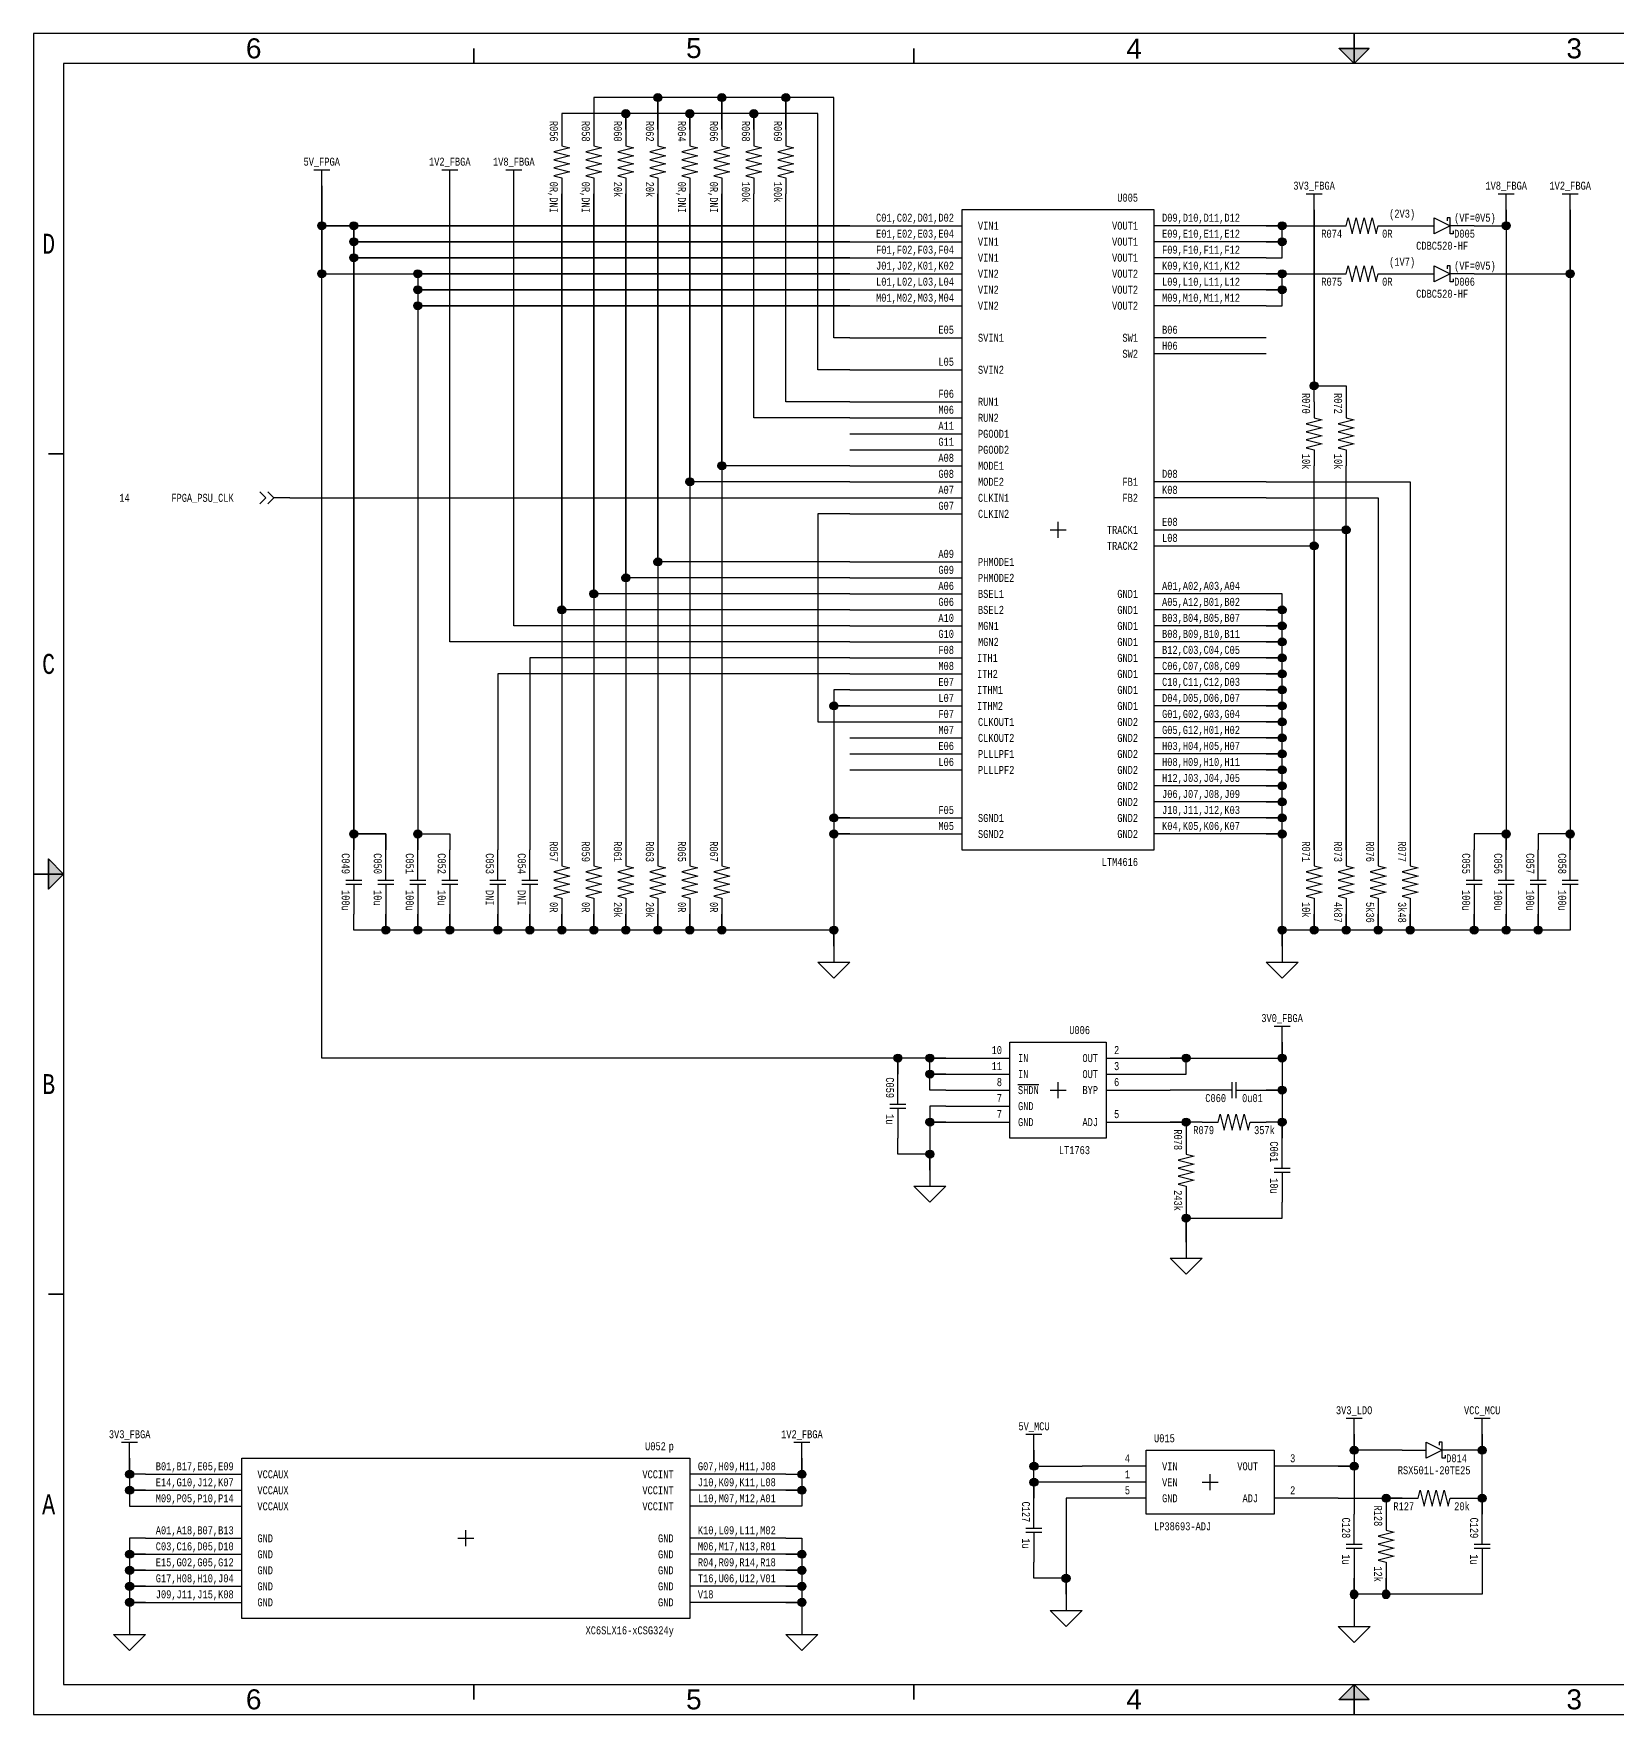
# Paper-space layout '15' of a CAD drawing. Header units: inches. Extents: x 0.2 to 16.8, y 0.2 to 10.8.
# Drawn here: x 0.25 to 10.14, y 0.25 to 10.75 of the extents above; entities that cross this region are included whole.
import ezdxf
from ezdxf.enums import TextEntityAlignment as Align

# ---------------------------------------------------------------- set-up
doc = ezdxf.new("R2010")
doc.units = ezdxf.units.IN
doc.header["$MEASUREMENT"] = 0
for name, color, linetype in [('BORDER', 13, 'Continuous'), ('COMPONENT', 14, 'Continuous'), ('SIGNAL', 84, 'Continuous'), ('TEXT', 252, 'Continuous')]:
    doc.layers.add(name, color=color, linetype=linetype)
doc.styles.add('Monotxt_75', font='monotxt.shx', dxfattribs={"width": 0.75})
doc.styles.get("Standard").update_dxf_attribs({"font": 'arial.ttf'})

# ---------------------------------------------------------------- blocks, each defined once
blk = doc.blocks.new('ANSI B Frame')
at = {"layer": 'BORDER', "lineweight": 35}
h = blk.add_hatch(color=256, dxfattribs=at)
h.dxf.hatch_style = 1
h.paths.add_polyline_path([(8.59375, 10.65625), (8.5, 10.65625), (8.5, 10.5625)])
h.paths.add_polyline_path([(8.5, 10.5625), (8.5, 10.65625), (8.40625, 10.65625)])
h = blk.add_hatch(color=256, dxfattribs=at)
h.dxf.hatch_style = 1
h.paths.add_polyline_path([(0.34375, 5.59375), (0.34375, 5.5), (0.4375, 5.5)])
h.paths.add_polyline_path([(0.4375, 5.5), (0.34375, 5.5), (0.34375, 5.40625)])
h = blk.add_hatch(color=256, dxfattribs=at)
h.dxf.hatch_style = 1
h.paths.add_polyline_path([(8.59375, 0.34375), (8.5, 0.34375), (8.5, 0.4375)])
h.paths.add_polyline_path([(8.5, 0.4375), (8.5, 0.34375), (8.40625, 0.34375)])
at = {"layer": 'BORDER'}
for points in [[(0.25, 0.25), (16.75, 0.25), (16.75, 10.75), (0.25, 10.75)], [(0.4375, 0.4375), (16.5625, 0.4375), (16.5625, 10.5625), (0.4375, 10.5625)]]:
    blk.add_lwpolyline(points, close=True, dxfattribs=at)
at = {"layer": 'BORDER', "lineweight": 35}
for points in [[(8.5, 10.5625), (8.5, 10.75)], [(3, 10.65625), (3, 10.5625)], [(5.75, 10.65625), (5.75, 10.5625)], [(0.34375, 8.125), (0.4375, 8.125)], [(0.4375, 5.5), (0.25, 5.5)], [(0.34375, 2.875), (0.4375, 2.875)], [(3, 0.34375), (3, 0.4375)], [(5.75, 0.34375), (5.75, 0.4375)], [(8.5, 0.4375), (8.5, 0.25)]]:
    blk.add_lwpolyline(points, dxfattribs=at)
for points in [[(8.5, 10.5625), (8.59375, 10.65625), (8.40625, 10.65625)], [(0.4375, 5.5), (0.34375, 5.59375), (0.34375, 5.40625)], [(8.5, 0.4375), (8.59375, 0.34375), (8.40625, 0.34375)]]:
    blk.add_lwpolyline(points, close=True, dxfattribs=at)
at = {"layer": 'BORDER', "style": 'Monotxt_75', "width": 0.75}
for s, p in [('D', (0.34375, 9.4375)), ('C', (0.34375, 6.8125)), ('B', (0.34375, 4.1875)), ('A', (0.34375, 1.5625))]:
    blk.add_text(s, height=0.125, dxfattribs=at).set_placement(p, align=Align.MIDDLE_CENTER)
at = {"layer": 'BORDER', "flags": 8}
for tag, p in [('ZN6', (1.625, 10.65787)), ('ZN5', (4.375, 10.66009)), ('ZN4', (7.125, 10.65625)), ('ZN3', (9.875, 10.65796)), ('ZN2', (12.625, 10.65574)), ('ZN1', (15.375, 10.65574)), ('ZN6', (1.625, 0.34375)), ('ZN5', (4.375, 0.34375)), ('ZN4', (7.125, 0.34375)), ('ZN3', (9.875, 0.34375)), ('ZN2', (12.625, 0.34375)), ('ZN1', (15.375, 0.34375))]:
    blk.add_attdef(tag, text='', height=0.125, dxfattribs=at).set_placement(p, align=Align.MIDDLE_CENTER)
at = {"layer": 'TEXT', "style": 'Monotxt_75', "width": 0.75, "flags": 8}
for tag, height, p in [('DESRP', 0.0625, (13.625, 1)), ('DWG_NO', 0.1875, (13.9625, 0.7125))]:
    blk.add_attdef(tag, text='', height=height, dxfattribs=at).set_placement(p, align=Align.MIDDLE_LEFT)
for tag, height, p in [('SHTSZ', 0.1875, (13.7375, 0.7125)), ('REV', 0.1875, (16.4125, 0.7125)), ('SCALE', 0.0625, (14.15625, 0.5)), ('REVDATE', 0.0625, (15.11875, 0.5)), ('CURRSHT', 0.0625, (16.0625, 0.5)), ('LASTSHT', 0.0625, (16.4375, 0.5))]:
    blk.add_attdef(tag, text='', height=height, dxfattribs=at).set_placement(p, align=Align.MIDDLE_CENTER)
blk = doc.blocks.new('CONNECT')
blk.add_hatch(color=256).paths.add_polyline_path([(0.0125, 0, 1), (-0.0125, 0, 1)])
blk.add_circle((0, 0), 0.0125)
blk = doc.blocks.new('LTM4616')
blk.add_lwpolyline([(-0.6, 2), (-0.6, -2), (0.6, -2), (0.6, 2)], close=True)
for points in [[(-1.3, 1.9), (-0.6, 1.9)], [(1.3, 1.9), (0.6, 1.9)], [(-1.3, 1.8), (-0.6, 1.8)], [(1.3, 1.8), (0.6, 1.8)], [(-1.3, 1.7), (-0.6, 1.7)], [(1.3, 1.7), (0.6, 1.7)], [(-1.3, 1.6), (-0.6, 1.6)], [(1.3, 1.6), (0.6, 1.6)], [(-1.3, 1.5), (-0.6, 1.5)], [(1.3, 1.5), (0.6, 1.5)], [(-1.3, 1.4), (-0.6, 1.4)], [(1.3, 1.4), (0.6, 1.4)], [(-1.3, 1.2), (-0.6, 1.2)], [(1.3, 1.2), (0.6, 1.2)], [(1.3, 1.1), (0.6, 1.1)], [(-1.3, 1), (-0.6, 1)], [(-1.3, 0.8), (-0.6, 0.8)], [(-1.3, 0.7), (-0.6, 0.7)], [(-1.3, 0.6), (-0.6, 0.6)], [(-1.3, 0.5), (-0.6, 0.5)], [(-1.3, 0.4), (-0.6, 0.4)], [(-1.3, 0.3), (-0.6, 0.3)], [(1.3, 0.3), (0.6, 0.3)], [(-1.3, 0.2), (-0.6, 0.2)], [(1.3, 0.2), (0.6, 0.2)], [(-1.3, 0.1), (-0.6, 0.1)], [(0.6, 0), (1.3, 0)], [(0.6, -0.1), (1.3, -0.1)], [(-1.3, -0.2), (-0.6, -0.2)], [(-1.3, -0.3), (-0.6, -0.3)], [(-1.3, -0.4), (-0.6, -0.4)], [(1.3, -0.4), (0.6, -0.4)], [(-1.3, -0.5), (-0.6, -0.5)], [(1.3, -0.5), (0.6, -0.5)], [(-1.3, -0.6), (-0.6, -0.6)], [(1.3, -0.6), (0.6, -0.6)], [(-1.3, -0.7), (-0.6, -0.7)], [(1.3, -0.7), (0.6, -0.7)], [(-1.3, -0.8), (-0.6, -0.8)], [(1.3, -0.8), (0.6, -0.8)], [(-1.3, -0.9), (-0.6, -0.9)], [(1.3, -0.9), (0.6, -0.9)], [(-1.3, -1), (-0.6, -1)], [(1.3, -1), (0.6, -1)], [(-1.3, -1.1), (-0.6, -1.1)], [(1.3, -1.1), (0.6, -1.1)], [(-1.3, -1.2), (-0.6, -1.2)], [(1.3, -1.2), (0.6, -1.2)], [(-1.3, -1.3), (-0.6, -1.3)], [(1.3, -1.3), (0.6, -1.3)], [(-1.3, -1.4), (-0.6, -1.4)], [(1.3, -1.4), (0.6, -1.4)], [(-1.3, -1.5), (-0.6, -1.5)], [(1.3, -1.5), (0.6, -1.5)], [(1.3, -1.6), (0.6, -1.6)], [(1.3, -1.7), (0.6, -1.7)], [(-1.3, -1.8), (-0.6, -1.8)], [(1.3, -1.8), (0.6, -1.8)], [(-1.3, -1.9), (-0.6, -1.9)], [(1.3, -1.9), (0.6, -1.9)]]:
    blk.add_lwpolyline(points)
at = {"color": 7}
for points in [[(-0.05, 0), (0, 0), (0, 0.05)], [(0, -0.05), (0, 0), (0.05, 0)]]:
    blk.add_lwpolyline(points, dxfattribs=at)
at = {"layer": 'TEXT', "style": 'Monotxt_75', "width": 0.75}
for s, p in [('C01,C02,D01,D02', (-0.65, 1.925)), ('E01,E02,E03,E04', (-0.65, 1.825)), ('F01,F02,F03,F04', (-0.65, 1.725)), ('J01,J02,K01,K02', (-0.65, 1.625)), ('L01,L02,L03,L04', (-0.65, 1.525)), ('M01,M02,M03,M04', (-0.65, 1.425)), ('E05', (-0.65, 1.225)), ('L05', (-0.65, 1.025)), ('F06', (-0.65, 0.825)), ('M06', (-0.65, 0.725)), ('A11', (-0.65, 0.625)), ('G11', (-0.65, 0.525)), ('A08', (-0.65, 0.425)), ('G08', (-0.65, 0.325)), ('A07', (-0.65, 0.225)), ('G07', (-0.65, 0.125)), ('A09', (-0.65, -0.175)), ('G09', (-0.65, -0.275)), ('A06', (-0.65, -0.375)), ('A10', (-0.65, -0.575)), ('G06', (-0.65, -0.475)), ('G10', (-0.65, -0.675)), ('F08', (-0.65, -0.775)), ('M08', (-0.65, -0.875)), ('E07', (-0.65, -0.975)), ('L07', (-0.65, -1.075)), ('F07', (-0.65, -1.175)), ('M07', (-0.65, -1.275)), ('E06', (-0.65, -1.375)), ('L06', (-0.65, -1.475)), ('F05', (-0.65, -1.775)), ('M05', (-0.65, -1.875))]:
    blk.add_text(s, height=0.05, dxfattribs=at).set_placement(p, align=Align.RIGHT)
for s, p in [('VIN1', (-0.5, 1.9)), ('VIN1', (-0.5, 1.8)), ('VIN1', (-0.5, 1.7)), ('VIN2', (-0.5, 1.6)), ('VIN2', (-0.5, 1.5)), ('VIN2', (-0.5, 1.4)), ('SVIN1', (-0.5, 1.2)), ('SVIN2', (-0.5, 1)), ('RUN1', (-0.5, 0.8)), ('RUN2', (-0.5, 0.7)), ('PGOOD1', (-0.5, 0.6)), ('PGOOD2', (-0.5, 0.5)), ('MODE1', (-0.5, 0.4)), ('MODE2', (-0.5, 0.3)), ('CLKIN1', (-0.5, 0.2)), ('CLKIN2', (-0.5, 0.1)), ('PHMODE1', (-0.5, -0.2)), ('PHMODE2', (-0.5, -0.3)), ('BSEL1', (-0.5, -0.4)), ('BSEL2', (-0.5, -0.5)), ('MGN1', (-0.5, -0.6)), ('MGN2', (-0.5, -0.7)), ('ITH1', (-0.506, -0.8)), ('ITH2', (-0.506, -0.9)), ('ITHM1', (-0.506, -1)), ('ITHM2', (-0.506, -1.1)), ('CLKOUT1', (-0.5, -1.2)), ('CLKOUT2', (-0.5, -1.3)), ('PLLLPF1', (-0.5, -1.4)), ('PLLLPF2', (-0.5, -1.5)), ('SGND1', (-0.5, -1.8)), ('SGND2', (-0.5, -1.9))]:
    blk.add_text(s, height=0.05, dxfattribs=at).set_placement(p, align=Align.MIDDLE_LEFT)
for s, p in [('VOUT1', (0.5, 1.9)), ('VOUT1', (0.5, 1.8)), ('VOUT1', (0.5, 1.7)), ('VOUT2', (0.5, 1.6)), ('VOUT2', (0.5, 1.5)), ('VOUT2', (0.5, 1.4)), ('SW1', (0.5, 1.2)), ('SW2', (0.5, 1.1)), ('FB1', (0.5, 0.3)), ('FB2', (0.5, 0.2)), ('TRACK1', (0.5, 0)), ('TRACK2', (0.5, -0.1)), ('GND1', (0.5, -0.4)), ('GND1', (0.5, -0.5)), ('GND1', (0.5, -0.6)), ('GND1', (0.5, -0.7)), ('GND1', (0.5, -0.8)), ('GND1', (0.5, -0.9)), ('GND1', (0.5, -1)), ('GND1', (0.5, -1.1)), ('GND2', (0.5, -1.2)), ('GND2', (0.5, -1.3)), ('GND2', (0.5, -1.4)), ('GND2', (0.5, -1.5)), ('GND2', (0.5, -1.6)), ('GND2', (0.5, -1.7)), ('GND2', (0.5, -1.8)), ('GND2', (0.5, -1.9))]:
    blk.add_text(s, height=0.05, dxfattribs=at).set_placement(p, align=Align.MIDDLE_RIGHT)
for s, p in [('D09,D10,D11,D12', (0.65, 1.925)), ('E09,E10,E11,E12', (0.65, 1.825)), ('F09,F10,F11,F12', (0.65, 1.725)), ('K09,K10,K11,K12', (0.65, 1.625)), ('L09,L10,L11,L12', (0.65, 1.525)), ('M09,M10,M11,M12', (0.65, 1.425)), ('B06', (0.65, 1.225)), ('H06', (0.65, 1.125)), ('D08', (0.65, 0.325)), ('K08', (0.65, 0.225)), ('E08', (0.65, 0.025)), ('L08', (0.65, -0.075)), ('A01,A02,A03,A04', (0.65, -0.375)), ('A05,A12,B01,B02', (0.65, -0.475)), ('B03,B04,B05,B07', (0.65, -0.575)), ('B08,B09,B10,B11', (0.65, -0.675)), ('B12,C03,C04,C05', (0.65, -0.775)), ('C06,C07,C08,C09', (0.65, -0.875)), ('C10,C11,C12,D03', (0.65, -0.975)), ('D04,D05,D06,D07', (0.65, -1.075)), ('G01,G02,G03,G04', (0.65, -1.175)), ('G05,G12,H01,H02', (0.65, -1.275)), ('H03,H04,H05,H07', (0.65, -1.375)), ('H08,H09,H10,H11', (0.65, -1.475)), ('H12,J03,J04,J05', (0.65, -1.575)), ('J06,J07,J08,J09', (0.65, -1.675)), ('J10,J11,J12,K03', (0.65, -1.775)), ('K04,K05,K06,K07', (0.65, -1.875))]:
    blk.add_text(s, height=0.05, dxfattribs=at).set_placement(p)
blk.add_text('LTM4616', height=0.05, dxfattribs=at).set_placement((0.5, -2.05), align=Align.TOP_RIGHT)
at = {"layer": 'TEXT', "style": 'Monotxt_75', "width": 0.75, "flags": 8}
blk.add_attdef('REFID', text='', height=0.05, dxfattribs=at).set_placement((0.5, 2.05), align=Align.RIGHT)
blk = doc.blocks.new('RES')
blk.add_lwpolyline([(-0.2, 0), (-0.1, 0), (-0.0875, 0.05), (-0.0625, -0.05), (-0.0375, 0.05), (-0.0125, -0.05), (0.0125, 0.05), (0.0375, -0.05), (0.0625, 0.05), (0.0875, -0.05), (0.1, 0), (0.2, 0)])
at = {"layer": 'TEXT', "style": 'Monotxt_75', "width": 0.75, "flags": 8}
blk.add_attdef('REFID', text='', height=0.05, dxfattribs=at).set_placement((-0.125, -0.025), align=Align.TOP_RIGHT)
blk.add_attdef('VALUE', text='', height=0.05, dxfattribs=at).set_placement((0.125, -0.025), align=Align.TOP_LEFT)
blk = doc.blocks.new('CAP')
for points in [[(0, 0.0125), (0, 0.2)], [(-0.05, 0.0125), (0.05, 0.0125)], [(-0.05, -0.0125), (0.05, -0.0125)], [(0, -0.0125), (0, -0.2)]]:
    blk.add_lwpolyline(points)
at = {"layer": 'TEXT', "style": 'Monotxt_75', "width": 0.75, "flags": 8}
blk.add_attdef('REFID', text='', height=0.05, rotation=270, dxfattribs=at).set_placement((-0.025, 0.05), align=Align.TOP_RIGHT)
blk.add_attdef('VALUE', text='', height=0.05, rotation=270, dxfattribs=at).set_placement((-0.025, -0.05), align=Align.TOP_LEFT)
blk = doc.blocks.new('FLOAT_GND')
blk.add_lwpolyline([(0, 0), (0, -0.05)])
blk.add_lwpolyline([(-0.05, -0.05), (0.05, -0.05), (0, -0.1)], close=True)
blk = doc.blocks.new('SUPPLY_BUS')
for points in [[(0, 0), (0.05, 0)], [(0.05, 0.025), (0.05, -0.025)]]:
    blk.add_lwpolyline(points)
blk = doc.blocks.new('LT1763xDE')
blk.add_lwpolyline([(-0.3, 0.3), (0.3, 0.3), (0.3, -0.3), (-0.3, -0.3)], close=True)
for points in [[(-0.7, 0.2), (-0.3, 0.2)], [(0.3, 0.2), (0.7, 0.2)], [(-0.7, 0.1), (-0.3, 0.1)], [(-0.7, 0), (-0.3, 0)], [(0.3, 0.1), (0.7, 0.1)], [(0.3, 0), (0.7, 0)], [(-0.7, -0.1), (-0.3, -0.1)], [(-0.7, -0.2), (-0.3, -0.2)], [(0.3, -0.2), (0.7, -0.2)]]:
    blk.add_lwpolyline(points)
at = {"color": 7}
for points in [[(-0.05, 0), (0, 0), (0, 0.05)], [(0, -0.05), (0, 0), (0.05, 0)]]:
    blk.add_lwpolyline(points, dxfattribs=at)
at = {"layer": 'TEXT', "style": 'Monotxt_75', "width": 0.75}
for s, p in [('10', (-0.35, 0.225)), ('11', (-0.35, 0.125)), ('8', (-0.35, 0.025)), ('7', (-0.35, -0.075)), ('7', (-0.35, -0.175))]:
    blk.add_text(s, height=0.05, dxfattribs=at).set_placement(p, align=Align.RIGHT)
for s, p in [('IN', (-0.25, 0.2)), ('IN', (-0.25, 0.1)), ('%%OSHDN', (-0.25, 0)), ('GND', (-0.25, -0.1)), ('GND', (-0.25, -0.2))]:
    blk.add_text(s, height=0.05, dxfattribs=at).set_placement(p, align=Align.MIDDLE_LEFT)
for s, p in [('OUT', (0.25, 0.2)), ('OUT', (0.25, 0.1)), ('BYP', (0.25, 0)), ('ADJ', (0.25, -0.2))]:
    blk.add_text(s, height=0.05, dxfattribs=at).set_placement(p, align=Align.MIDDLE_RIGHT)
for s, p in [('2', (0.35, 0.225)), ('3', (0.35, 0.125)), ('6', (0.35, 0.025)), ('5', (0.35, -0.175))]:
    blk.add_text(s, height=0.05, dxfattribs=at).set_placement(p)
blk.add_text('LT1763', height=0.05, dxfattribs=at).set_placement((0.2, -0.35), align=Align.TOP_RIGHT)
at = {"layer": 'TEXT', "style": 'Monotxt_75', "width": 0.75, "flags": 8}
blk.add_attdef('REFID', text='', height=0.05, dxfattribs=at).set_placement((0.2, 0.35), align=Align.RIGHT)
blk = doc.blocks.new('FROM_CONN')
for points in [[(0, 0), (0.05, 0)], [(0.06875, 0.01875), (0.05, 0), (0.06875, -0.01875)], [(0.09375, 0.01875), (0.075, 0), (0.09375, -0.01875)]]:
    blk.add_lwpolyline(points)
blk = doc.blocks.new('XC6SLX16-xCSG324y_P')
blk.add_lwpolyline([(-1.4, 0.5), (1.4, 0.5), (1.4, -0.5), (-1.4, -0.5)], close=True)
for points in [[(-2, 0.4), (-1.4, 0.4)], [(2, 0.4), (1.4, 0.4)], [(-2, 0.3), (-1.4, 0.3)], [(2, 0.3), (1.4, 0.3)], [(-2, 0.2), (-1.4, 0.2)], [(2, 0.2), (1.4, 0.2)], [(-2, 0), (-1.4, 0)], [(2, 0), (1.4, 0)], [(-2, -0.1), (-1.4, -0.1)], [(2, -0.1), (1.4, -0.1)], [(-2, -0.2), (-1.4, -0.2)], [(2, -0.2), (1.4, -0.2)], [(-2, -0.3), (-1.4, -0.3)], [(2, -0.3), (1.4, -0.3)], [(-2, -0.4), (-1.4, -0.4)], [(2, -0.4), (1.4, -0.4)]]:
    blk.add_lwpolyline(points)
at = {"color": 7}
for points in [[(-0.05, 0), (0, 0), (0, 0.05)], [(0, -0.05), (0, 0), (0.05, 0)]]:
    blk.add_lwpolyline(points, dxfattribs=at)
at = {"layer": 'TEXT', "style": 'Monotxt_75', "width": 0.75}
for s, p in [('p', (1.3, 0.55)), ('B01,B17,E05,E09', (-1.45, 0.425)), ('E14,G10,J12,K07', (-1.45, 0.325)), ('M09,P05,P10,P14', (-1.45, 0.225)), ('A01,A18,B07,B13', (-1.45, 0.025)), ('C03,C16,D05,D10', (-1.45, -0.075)), ('E15,G02,G05,G12', (-1.45, -0.175)), ('G17,H08,H10,J04', (-1.45, -0.275)), ('J09,J11,J15,K08', (-1.45, -0.375))]:
    blk.add_text(s, height=0.05, dxfattribs=at).set_placement(p, align=Align.RIGHT)
for s, p in [('VCCAUX', (-1.301875, 0.4)), ('VCCAUX', (-1.301875, 0.3)), ('VCCAUX', (-1.301875, 0.2)), ('GND', (-1.301875, 0)), ('GND', (-1.301875, -0.1)), ('GND', (-1.301875, -0.2)), ('GND', (-1.301875, -0.3)), ('GND', (-1.301875, -0.4))]:
    blk.add_text(s, height=0.05, dxfattribs=at).set_placement(p, align=Align.MIDDLE_LEFT)
for s, p in [('VCCINT', (1.298125, 0.4)), ('VCCINT', (1.298125, 0.3)), ('VCCINT', (1.298125, 0.2)), ('GND', (1.298125, 0)), ('GND', (1.298125, -0.1)), ('GND', (1.298125, -0.2)), ('GND', (1.298125, -0.3)), ('GND', (1.298125, -0.4))]:
    blk.add_text(s, height=0.05, dxfattribs=at).set_placement(p, align=Align.MIDDLE_RIGHT)
for s, p in [('G07,H09,H11,J08', (1.45, 0.425)), ('J10,K09,K11,L08', (1.45, 0.325)), ('L10,M07,M12,A01', (1.45, 0.225)), ('K10,L09,L11,M02', (1.45, 0.025)), ('M06,M17,N13,R01', (1.45, -0.075)), ('R04,R09,R14,R18', (1.45, -0.175)), ('T16,U06,U12,V01', (1.45, -0.275)), ('V18', (1.45, -0.375))]:
    blk.add_text(s, height=0.05, dxfattribs=at).set_placement(p)
blk.add_text('XC6SLX16-xCSG324y', height=0.05, dxfattribs=at).set_placement((1.3, -0.55), align=Align.TOP_RIGHT)
at = {"layer": 'TEXT', "style": 'Monotxt_75', "width": 0.75, "flags": 8}
blk.add_attdef('REFID', text='', height=0.05, dxfattribs=at).set_placement((1.25, 0.55), align=Align.RIGHT)
blk = doc.blocks.new('LM38693-ADJ')
blk.add_lwpolyline([(-0.4, 0.2), (0.4, 0.2), (0.4, -0.2), (-0.4, -0.2)], close=True)
for points in [[(-0.4, 0.1), (-0.8, 0.1)], [(-0.4, 0), (-0.8, 0)], [(0.8, 0.1), (0.4, 0.1)], [(-0.4, -0.1), (-0.8, -0.1)], [(0.8, -0.1), (0.4, -0.1)]]:
    blk.add_lwpolyline(points)
at = {"color": 7}
for points in [[(-0.05, 0), (0, 0), (0, 0.05)], [(0, -0.05), (0, 0), (0.05, 0)]]:
    blk.add_lwpolyline(points, dxfattribs=at)
at = {"layer": 'TEXT', "style": 'Monotxt_75', "width": 0.75}
for s, p in [('4', (-0.5, 0.125)), ('1', (-0.5, 0.025)), ('5', (-0.5, -0.075))]:
    blk.add_text(s, height=0.05, dxfattribs=at).set_placement(p, align=Align.RIGHT)
for s, p in [('VIN', (-0.3, 0.1)), ('VEN', (-0.3, 0)), ('GND', (-0.3, -0.1))]:
    blk.add_text(s, height=0.05, dxfattribs=at).set_placement(p, align=Align.MIDDLE_LEFT)
for s, p in [('VOUT', (0.3, 0.1)), ('ADJ', (0.3, -0.1))]:
    blk.add_text(s, height=0.05, dxfattribs=at).set_placement(p, align=Align.MIDDLE_RIGHT)
for s, p in [('3', (0.5, 0.125)), ('2', (0.5, -0.075))]:
    blk.add_text(s, height=0.05, dxfattribs=at).set_placement(p)
blk.add_text('LP38693-ADJ', height=0.05, dxfattribs=at).set_placement((-0.35, -0.25), align=Align.TOP_LEFT)
at = {"layer": 'TEXT', "style": 'Monotxt_75', "width": 0.75, "flags": 8}
blk.add_attdef('REF', (-0.35, 0.25), '', height=0.05, dxfattribs=at)
blk = doc.blocks.new('D_SCHOTTKY')
for points in [[(-0.2, 0), (-0.05, 0)], [(0.06875, -0.03125), (0.06875, -0.05), (0.05, -0.05), (0.05, 0.05), (0.03125, 0.05), (0.03125, 0.03125)], [(0.2, 0), (0.05, 0)]]:
    blk.add_lwpolyline(points)
blk.add_lwpolyline([(0.05, 0), (-0.05, -0.05), (-0.05, 0.05)], close=True)
at = {"layer": 'TEXT', "style": 'Monotxt_75', "width": 0.75, "flags": 8}
blk.add_attdef('MFGPN', text='', height=0.05, dxfattribs=at).set_placement((0, -0.1), align=Align.TOP_CENTER)
blk.add_attdef('REFNO', text='', height=0.05, dxfattribs=at).set_placement((0.075, -0.025), align=Align.TOP_LEFT)

psp = doc.layouts.new('15')

# ---------------------------------------------------------------- linework, layer by layer
at = {"layer": 'SIGNAL'}
for points in [[(5.35, 8.85), (5.25, 8.85), (5.25, 10.35), (4.95, 10.35), (4.95, 10.15), (4.95, 10.325), (4.925, 10.35), (4.55, 10.35), (4.55, 10.15), (4.55, 10.325), (4.525, 10.35), (4.15, 10.35), (4.15, 10.15), (4.15, 10.325), (4.125, 10.35), (3.75, 10.35), (3.75, 10.15)], [(5.35, 8.65), (5.15, 8.65), (5.15, 10.25), (4.75, 10.25), (4.75, 10.15), (4.75, 10.225), (4.725, 10.25), (4.35, 10.25), (4.35, 10.15), (4.35, 10.225), (4.325, 10.25), (3.95, 10.25), (3.95, 10.15), (3.95, 10.225), (3.925, 10.25), (3.55, 10.25), (3.55, 10.15)], [(5.95, 4.15), (5.85, 4.15), (5.85, 4.225), (5.875, 4.25), (5.95, 4.25), (5.85, 4.25), (5.85, 4.35), (5.95, 4.35), (5.675, 4.35), (5.65, 4.325), (5.65, 4.25), (5.65, 4.35), (2.05, 4.35), (2.05, 9.8), (2.05, 9.55), (5.35, 9.55), (2.275, 9.55), (2.25, 9.525), (2.25, 9.45), (5.35, 9.45), (2.275, 9.45), (2.25, 9.425), (2.25, 9.35), (5.35, 9.35), (2.275, 9.35), (2.25, 9.325), (2.25, 5.65), (2.25, 5.75), (2.45, 5.75), (2.45, 5.65), (2.45, 5.75), (2.275, 5.75), (2.25, 5.775), (2.25, 9.55), (2.075, 9.55), (2.05, 9.525), (2.05, 9.25), (5.35, 9.25), (2.675, 9.25), (2.65, 9.225), (2.65, 9.15), (5.35, 9.15), (2.675, 9.15), (2.65, 9.125), (2.65, 9.05), (5.35, 9.05), (2.675, 9.05), (2.65, 9.025), (2.65, 5.65), (2.65, 5.75), (2.85, 5.75), (2.85, 5.65)], [(5.35, 6.95), (2.85, 6.95), (2.85, 9.8)], [(5.35, 7.05), (3.25, 7.05), (3.25, 9.8)], [(5.35, 7.15), (3.55, 7.15), (3.55, 9.75), (3.55, 5.65)], [(5.35, 7.25), (3.75, 7.25), (3.75, 9.75), (3.75, 5.65)], [(5.35, 7.35), (3.95, 7.35), (3.95, 9.75), (3.95, 5.65)], [(5.35, 7.45), (4.15, 7.45), (4.15, 9.75), (4.15, 5.65)], [(5.35, 7.95), (4.35, 7.95), (4.35, 9.75), (4.35, 5.65)], [(5.35, 8.05), (4.55, 8.05), (4.55, 9.75), (4.55, 5.65)], [(5.35, 8.35), (4.75, 8.35), (4.75, 9.75)], [(5.35, 8.45), (4.95, 8.45), (4.95, 9.75)], [(8.25, 8.45), (8.25, 9.65), (8.25, 8.55), (8.45, 8.55), (8.45, 8.45)], [(9.25, 9.55), (9.45, 9.55), (9.45, 9.65), (9.45, 5.65), (9.45, 5.75), (9.25, 5.75), (9.25, 5.65)], [(9.25, 9.25), (9.85, 9.25), (9.85, 9.65), (9.85, 5.65), (9.85, 5.75), (9.65, 5.75), (9.65, 5.65)], [(7.95, 9.35), (7.95, 9.35), (8.05, 9.35), (8.05, 9.425), (8.025, 9.45), (7.95, 9.45), (8.05, 9.45), (8.05, 9.55), (7.95, 9.55), (8.35, 9.55)], [(8.75, 9.55), (8.85, 9.55)], [(7.95, 9.05), (8.05, 9.05), (8.05, 9.125), (8.025, 9.15), (7.95, 9.15), (8.05, 9.15), (8.05, 9.225), (8.025, 9.25), (7.95, 9.25), (8.35, 9.25)], [(8.75, 9.25), (8.85, 9.25)], [(7.95, 7.65), (8.45, 7.65), (8.45, 5.65), (8.45, 8.05)], [(7.95, 7.55), (8.25, 7.55), (8.25, 5.65), (8.25, 8.05)], [(7.95, 7.95), (8.85, 7.95), (8.85, 5.65)], [(1.85, 7.85), (5.35, 7.85)], [(7.95, 7.85), (8.65, 7.85), (8.65, 5.65)], [(5.35, 7.75), (5.15, 7.75), (5.15, 6.45), (5.35, 6.45)], [(9.85, 5.25), (9.85, 5.15), (9.65, 5.15), (9.65, 5.25), (9.65, 5.175), (9.625, 5.15), (9.45, 5.15), (9.45, 5.25), (9.45, 5.175), (9.425, 5.15), (9.25, 5.15), (9.25, 5.25), (9.25, 5.175), (9.225, 5.15), (8.85, 5.15), (8.85, 5.25), (8.85, 5.175), (8.825, 5.15), (8.65, 5.15), (8.65, 5.25), (8.65, 5.175), (8.625, 5.15), (8.45, 5.15), (8.45, 5.25), (8.45, 5.175), (8.425, 5.15), (8.25, 5.15), (8.25, 5.25), (8.25, 5.175), (8.225, 5.15), (8.05, 5.15), (8.05, 5.05), (8.05, 5.75), (7.95, 5.75), (8.025, 5.75), (8.05, 5.775), (8.05, 5.85), (7.95, 5.85), (8.025, 5.85), (8.05, 5.875), (8.05, 5.95), (7.95, 5.95), (8.025, 5.95), (8.05, 5.975), (8.05, 6.05), (7.95, 6.05), (8.025, 6.05), (8.05, 6.075), (8.05, 6.15), (7.95, 6.15), (8.025, 6.15), (8.05, 6.175), (8.05, 6.25), (7.95, 6.25), (8.025, 6.25), (8.05, 6.275), (8.05, 6.35), (7.95, 6.35), (8.025, 6.35), (8.05, 6.375), (8.05, 6.45), (7.95, 6.45), (8.025, 6.45), (8.05, 6.475), (8.05, 6.55), (7.95, 6.55), (8.025, 6.55), (8.05, 6.575), (8.05, 6.65), (7.95, 6.65), (8.025, 6.65), (8.05, 6.675), (8.05, 6.75), (7.95, 6.75), (8.025, 6.75), (8.05, 6.775), (8.05, 6.85), (7.95, 6.85), (8.025, 6.85), (8.05, 6.875), (8.05, 6.95), (7.95, 6.95), (8.025, 6.95), (8.05, 6.975), (8.05, 7.05), (7.95, 7.05), (8.025, 7.05), (8.05, 7.075), (8.05, 7.15), (7.95, 7.15), (8.025, 7.15), (8.05, 7.175), (8.05, 7.25), (7.95, 7.25)], [(5.35, 6.85), (3.35, 6.85), (3.35, 5.65)], [(5.35, 6.75), (3.15, 6.75), (3.15, 5.65)], [(5.35, 6.65), (5.25, 6.65), (5.25, 6.55), (5.35, 6.55), (5.275, 6.55), (5.25, 6.525), (5.25, 5.85), (5.35, 5.85), (5.275, 5.85), (5.25, 5.825), (5.25, 5.75), (5.35, 5.75), (5.275, 5.75), (5.25, 5.725), (5.25, 5.05), (5.25, 5.05), (5.25, 5.15), (4.575, 5.15), (4.55, 5.175), (4.55, 5.25), (4.55, 5.15), (4.375, 5.15), (4.35, 5.175), (4.35, 5.25), (4.35, 5.15), (4.175, 5.15), (4.15, 5.175), (4.15, 5.25), (4.15, 5.15), (3.975, 5.15), (3.95, 5.175), (3.95, 5.25), (3.95, 5.15), (3.775, 5.15), (3.75, 5.175), (3.75, 5.25), (3.75, 5.15), (3.575, 5.15), (3.55, 5.175), (3.55, 5.25), (3.55, 5.15), (3.375, 5.15), (3.35, 5.175), (3.35, 5.25), (3.35, 5.15), (3.175, 5.15), (3.15, 5.175), (3.15, 5.25), (3.15, 5.15), (2.875, 5.15), (2.85, 5.175), (2.85, 5.25), (2.85, 5.15), (2.675, 5.15), (2.65, 5.175), (2.65, 5.25), (2.65, 5.15), (2.475, 5.15), (2.45, 5.175), (2.45, 5.25), (2.45, 5.15), (2.25, 5.15), (2.25, 5.25)], [(7.35, 4.25), (7.45, 4.25), (7.45, 4.35), (7.35, 4.35), (8.05, 4.35), (8.05, 4.45), (8.05, 4.15), (7.95, 4.15), (8.025, 4.15), (8.05, 4.125), (8.05, 3.85), (8.05, 3.95), (7.95, 3.95)], [(7.55, 4.15), (7.35, 4.15)], [(5.95, 4.05), (5.85, 4.05), (5.85, 3.95), (5.95, 3.95), (5.875, 3.95), (5.85, 3.925), (5.85, 3.65), (5.85, 3.75), (5.65, 3.75), (5.65, 3.85)], [(7.55, 3.95), (7.35, 3.95), (7.45, 3.95), (7.45, 3.85)], [(7.45, 3.45), (7.45, 3.2), (7.45, 3.35), (8.05, 3.35), (8.05, 3.45)], [(8.8, 1.9), (8.5, 1.9), (8.5, 2), (8.5, 1.825), (8.475, 1.8), (8.4, 1.8), (8.5, 1.8), (8.5, 1.5)], [(9.2, 1.6), (9.3, 1.6), (9.3, 1.5), (9.3, 2), (9.3, 1.9), (9.2, 1.9)], [(6.8, 1.7), (6.5, 1.7), (6.5, 1.6), (6.5, 1.9), (6.5, 1.8), (6.8, 1.8)], [(0.95, 1.75), (0.85, 1.75), (0.85, 1.85), (0.85, 1.65), (0.95, 1.65), (0.875, 1.65), (0.85, 1.625), (0.85, 1.55), (0.95, 1.55)], [(4.95, 1.75), (5.05, 1.75), (5.05, 1.85), (5.05, 1.65), (4.95, 1.65), (5.025, 1.65), (5.05, 1.625), (5.05, 1.55), (4.95, 1.55)], [(6.8, 1.6), (6.7, 1.6), (6.7, 1), (6.7, 1.1), (6.5, 1.1), (6.5, 1.2)], [(8.4, 1.6), (8.8, 1.6), (8.7, 1.6), (8.7, 1.5)], [(0.95, 1.35), (0.85, 1.35), (0.85, 1.25), (0.95, 1.25), (0.875, 1.25), (0.85, 1.225), (0.85, 1.15), (0.95, 1.15), (0.875, 1.15), (0.85, 1.125), (0.85, 1.05), (0.95, 1.05), (0.875, 1.05), (0.85, 1.025), (0.85, 0.95), (0.95, 0.95), (0.875, 0.95), (0.85, 0.925), (0.85, 0.85)], [(4.95, 1.35), (5.05, 1.35), (5.05, 1.25), (4.95, 1.25), (5.025, 1.25), (5.05, 1.225), (5.05, 1.15), (4.95, 1.15), (5.025, 1.15), (5.05, 1.125), (5.05, 1.05), (4.95, 1.05), (5.025, 1.05), (5.05, 1.025), (5.05, 0.95), (4.95, 0.95), (5.025, 0.95), (5.05, 0.925), (5.05, 0.85)], [(9.3, 1.1), (9.3, 1), (8.725, 1), (8.7, 1.025), (8.7, 1.1), (8.7, 1), (8.5, 1), (8.5, 1.1), (8.5, 0.9)]]:
    psp.add_lwpolyline(points, dxfattribs=at)

# ---------------------------------------------------------------- block references
ref = psp.add_blockref('ANSI B Frame', (0, 0))
ref.add_attrib('ZN3', '3', dxfattribs={"layer": 'BORDER', "height": 0.125}).set_placement((9.875, 0.344), align=Align.MIDDLE_CENTER)
ref.add_attrib('ZN3', '3', dxfattribs={"layer": 'BORDER', "height": 0.125}).set_placement((9.875, 10.658), align=Align.MIDDLE_CENTER)
ref.add_attrib('ZN4', '4', dxfattribs={"layer": 'BORDER', "height": 0.125}).set_placement((7.125, 0.344), align=Align.MIDDLE_CENTER)
ref.add_attrib('ZN4', '4', dxfattribs={"layer": 'BORDER', "height": 0.125}).set_placement((7.125, 10.656), align=Align.MIDDLE_CENTER)
ref.add_attrib('ZN5', '5', dxfattribs={"layer": 'BORDER', "height": 0.125}).set_placement((4.375, 0.344), align=Align.MIDDLE_CENTER)
ref.add_attrib('ZN5', '5', dxfattribs={"layer": 'BORDER', "height": 0.125}).set_placement((4.375, 10.66), align=Align.MIDDLE_CENTER)
ref.add_attrib('ZN6', '6', dxfattribs={"layer": 'BORDER', "height": 0.125}).set_placement((1.625, 0.344), align=Align.MIDDLE_CENTER)
ref.add_attrib('ZN6', '6', dxfattribs={"layer": 'BORDER', "height": 0.125}).set_placement((1.625, 10.658), align=Align.MIDDLE_CENTER)
at = {"layer": 'COMPONENT'}
for name, p, rotation, values in [('RES', (3.55, 9.95), 270, {'REFID': 'R056', 'VALUE': '0R,DNI'}), ('RES', (3.75, 9.95), 270, {'REFID': 'R058', 'VALUE': '0R,DNI'}), ('RES', (3.95, 9.95), 270, {'REFID': 'R060', 'VALUE': '20k'}), ('RES', (4.15, 9.95), 270, {'REFID': 'R062', 'VALUE': '20k'}), ('RES', (4.35, 9.95), 270, {'REFID': 'R064', 'VALUE': '0R,DNI'}), ('RES', (4.55, 9.95), 270, {'REFID': 'R066', 'VALUE': '0R,DNI'}), ('RES', (4.75, 9.95), 270, {'REFID': 'R068', 'VALUE': '100k'}), ('RES', (4.95, 9.95), 270, {'REFID': 'R069', 'VALUE': '100k'}), ('RES', (8.25, 8.25), 270, {'REFID': 'R070', 'VALUE': '10k'}), ('RES', (8.45, 8.25), 270, {'REFID': 'R072', 'VALUE': '10k'}), ('RES', (3.55, 5.45), 270, {'REFID': 'R057', 'VALUE': '0R'}), ('RES', (3.75, 5.45), 270, {'REFID': 'R059', 'VALUE': '0R'}), ('RES', (3.95, 5.45), 270, {'REFID': 'R061', 'VALUE': '20k'}), ('RES', (4.15, 5.45), 270, {'REFID': 'R063', 'VALUE': '20k'}), ('RES', (4.35, 5.45), 270, {'REFID': 'R065', 'VALUE': '0R'}), ('RES', (4.55, 5.45), 270, {'REFID': 'R067', 'VALUE': '0R'}), ('RES', (8.25, 5.45), 270, {'REFID': 'R071', 'VALUE': '10k'}), ('RES', (8.45, 5.45), 270, {'REFID': 'R073', 'VALUE': '4k87'}), ('RES', (8.65, 5.45), 270, {'REFID': 'R076', 'VALUE': '5k36'}), ('RES', (8.85, 5.45), 270, {'REFID': 'R077', 'VALUE': '3k48'}), ('CAP', (7.75, 4.15), 90, {'REFID': 'C060', 'VALUE': '0u01'}), ('RES', (7.45, 3.65), 270, {'REFID': 'R078', 'VALUE': '243k'}), ('RES', (8.7, 1.3), 270, {'REFID': 'R128', 'VALUE': '12k'})]:
    psp.add_blockref(name, p, dxfattribs=dict(at, rotation=rotation)).add_auto_attribs(values)
at = {"layer": 'COMPONENT', "xscale": 2, "yscale": 2, "zscale": 2}
for name, p, rotation in [('SUPPLY_BUS', (2.05, 9.8), 90), ('SUPPLY_BUS', (2.85, 9.8), 90), ('SUPPLY_BUS', (3.25, 9.8), 90), ('SUPPLY_BUS', (8.25, 9.65), 90), ('SUPPLY_BUS', (9.45, 9.65), 90), ('SUPPLY_BUS', (9.85, 9.65), 90), ('FROM_CONN', (1.85, 7.85), 180), ('SUPPLY_BUS', (8.05, 4.45), 90), ('SUPPLY_BUS', (8.5, 2), 90), ('SUPPLY_BUS', (9.3, 2), 90), ('SUPPLY_BUS', (6.5, 1.9), 90), ('SUPPLY_BUS', (0.85, 1.85), 90), ('SUPPLY_BUS', (5.05, 1.85), 90)]:
    psp.add_blockref(name, p, dxfattribs=dict(at, rotation=rotation))
at = {"layer": 'COMPONENT'}
ref = psp.add_blockref('LTM4616', (6.65, 7.65), dxfattribs=at)
ref.add_attrib('REFID', 'U005', dxfattribs={"layer": 'TEXT', "height": 0.05, "style": 'Monotxt_75', "width": 0.75}).set_placement((7.15, 9.7), align=Align.RIGHT)
for name, p, values in [('RES', (8.55, 9.55), {'REFID': 'R074', 'VALUE': '0R'}), ('RES', (8.55, 9.25), {'REFID': 'R075', 'VALUE': '0R'}), ('CAP', (2.25, 5.45), {'REFID': 'C049', 'VALUE': '100u'}), ('CAP', (2.45, 5.45), {'REFID': 'C050', 'VALUE': '10u'}), ('CAP', (2.65, 5.45), {'REFID': 'C051', 'VALUE': '100u'}), ('CAP', (2.85, 5.45), {'REFID': 'C052', 'VALUE': '10u'}), ('CAP', (3.15, 5.45), {'REFID': 'C053', 'VALUE': 'DNI'}), ('CAP', (3.35, 5.45), {'REFID': 'C054', 'VALUE': 'DNI'}), ('CAP', (9.25, 5.45), {'REFID': 'C055', 'VALUE': '100u'}), ('CAP', (9.45, 5.45), {'REFID': 'C056', 'VALUE': '100u'}), ('CAP', (9.65, 5.45), {'REFID': 'C057', 'VALUE': '100u'}), ('CAP', (9.85, 5.45), {'REFID': 'C058', 'VALUE': '100u'}), ('CAP', (5.65, 4.05), {'REFID': 'C059', 'VALUE': '1u'}), ('RES', (7.75, 3.95), {'REFID': 'R079', 'VALUE': '357k'}), ('CAP', (8.05, 3.65), {'REFID': 'C061', 'VALUE': '10u'}), ('D_SCHOTTKY', (9, 1.9), {'REFNO': 'D014', 'MFGPN': 'RSX501L-20TE25'}), ('RES', (9, 1.6), {'REFID': 'R127', 'VALUE': '20k'})]:
    psp.add_blockref(name, p, dxfattribs=at).add_auto_attribs(values)
ref = psp.add_blockref('D_SCHOTTKY', (9.05, 9.55), dxfattribs=at)
ref.add_attrib('REFNO', 'D005', dxfattribs={"layer": 'TEXT', "height": 0.05, "style": 'Monotxt_75', "width": 0.75}).set_placement((9.125, 9.525), align=Align.TOP_LEFT)
ref.add_attrib('MFGPN', 'CDBC520-HF', dxfattribs={"layer": 'TEXT', "height": 0.05, "style": 'Monotxt_75', "width": 0.75}).set_placement((9.05, 9.45), align=Align.TOP_CENTER)
ref = psp.add_blockref('D_SCHOTTKY', (9.05, 9.25), dxfattribs=at)
ref.add_attrib('REFNO', 'D006', dxfattribs={"layer": 'TEXT', "height": 0.05, "style": 'Monotxt_75', "width": 0.75}).set_placement((9.125, 9.225), align=Align.TOP_LEFT)
ref.add_attrib('MFGPN', 'CDBC520-HF', dxfattribs={"layer": 'TEXT', "height": 0.05, "style": 'Monotxt_75', "width": 0.75}).set_placement((9.05, 9.15), align=Align.TOP_CENTER)
at = {"layer": 'COMPONENT', "xscale": 2, "yscale": 2, "zscale": 2}
for p in [(5.25, 5.05), (8.05, 5.05), (5.85, 3.65), (7.45, 3.2), (6.7, 1), (0.85, 0.85), (5.05, 0.85), (8.5, 0.9)]:
    psp.add_blockref('FLOAT_GND', p, dxfattribs=at)
at = {"layer": 'COMPONENT'}
ref = psp.add_blockref('LT1763xDE', (6.65, 4.15), dxfattribs=at)
ref.add_attrib('REFID', 'U006', dxfattribs={"layer": 'TEXT', "height": 0.05, "style": 'Monotxt_75', "width": 0.75}).set_placement((6.85, 4.5), align=Align.RIGHT)
ref = psp.add_blockref('LM38693-ADJ', (7.6, 1.7), dxfattribs=at)
ref.add_attrib('REF', 'U015', (7.25, 1.95), dxfattribs={"layer": 'TEXT', "height": 0.05, "style": 'Monotxt_75', "width": 0.75})
ref = psp.add_blockref('XC6SLX16-xCSG324y_P', (2.95, 1.35), dxfattribs=at)
ref.add_attrib('REFID', 'U052', dxfattribs={"layer": 'TEXT', "height": 0.05, "style": 'Monotxt_75', "width": 0.75}).set_placement((4.2, 1.9), align=Align.RIGHT)
ref = psp.add_blockref('CAP', (6.5, 1.4), dxfattribs=at)
ref.add_attrib('REFID', 'C127', dxfattribs={"layer": 'TEXT', "height": 0.05, "rotation": 270, "style": 'Monotxt_75', "width": 0.75}).set_placement((6.475, 1.45), align=Align.TOP_RIGHT)
ref.add_attrib('VALUE', '1u', dxfattribs={"layer": 'TEXT', "height": 0.05, "rotation": 270, "style": 'Monotxt_75', "width": 0.75}).set_placement((6.475, 1.35), align=Align.TOP_LEFT)
ref = psp.add_blockref('CAP', (8.5, 1.3), dxfattribs=at)
ref.add_attrib('REFID', 'C128', dxfattribs={"layer": 'TEXT', "height": 0.05, "rotation": 270, "style": 'Monotxt_75', "width": 0.75}).set_placement((8.475, 1.35), align=Align.TOP_RIGHT)
ref.add_attrib('VALUE', '1u', dxfattribs={"layer": 'TEXT', "height": 0.05, "rotation": 270, "style": 'Monotxt_75', "width": 0.75}).set_placement((8.475, 1.25), align=Align.TOP_LEFT)
ref = psp.add_blockref('CAP', (9.3, 1.3), dxfattribs=at)
ref.add_attrib('REFID', 'C129', dxfattribs={"layer": 'TEXT', "height": 0.05, "rotation": 270, "style": 'Monotxt_75', "width": 0.75}).set_placement((9.275, 1.35), align=Align.TOP_RIGHT)
ref.add_attrib('VALUE', '1u', dxfattribs={"layer": 'TEXT', "height": 0.05, "rotation": 270, "style": 'Monotxt_75', "width": 0.75}).set_placement((9.275, 1.25), align=Align.TOP_LEFT)
at = {"layer": 'SIGNAL', "yscale": 2, "zscale": 2}
for p, xscale in [((4.15, 10.35), 2), ((4.55, 10.35), 2), ((4.95, 10.35), 2), ((3.95, 10.25), 2), ((4.35, 10.25), 2), ((4.75, 10.25), 2), ((2.05, 9.55), 2), ((2.25, 9.55), 2), ((8.05, 9.55), 2), ((9.45, 9.55), 2), ((2.25, 9.45), 2), ((8.05, 9.45), 2), ((2.25, 9.35), 2), ((2.05, 9.25), 2), ((2.65, 9.25), 2), ((8.05, 9.25), 2), ((9.85, 9.25), 2), ((2.65, 9.15), 2), ((8.05, 9.15), 2), ((2.65, 9.05), 2), ((8.25, 8.55), 2), ((4.55, 8.05), 2), ((4.35, 7.95), 2), ((8.45, 7.65), 2), ((8.25, 7.55), 2), ((4.15, 7.45), 2), ((3.95, 7.35), 2), ((3.75, 7.25), 2), ((3.55, 7.15), 2), ((8.05, 7.15), 2), ((8.05, 7.05), 2), ((8.05, 6.95), 2), ((8.05, 6.85), 2), ((8.05, 6.75), 2), ((8.05, 6.65), 2), ((5.25, 6.55), 2), ((8.05, 6.55), 2), ((8.05, 6.45), 2), ((8.05, 6.35), 2), ((8.05, 6.25), 2), ((8.05, 6.15), 2), ((8.05, 6.05), 2), ((8.05, 5.95), 2), ((5.25, 5.85), 2), ((5.25, 5.75), 2), ((8.05, 5.85), 2), ((2.25, 5.75), 2), ((2.65, 5.75), 2), ((8.05, 5.75), 2), ((9.45, 5.75), 2), ((9.85, 5.75), 2), ((2.45, 5.15), 2), ((2.65, 5.15), 2), ((2.85, 5.15), 2), ((3.15, 5.15), 2), ((3.35, 5.15), 2), ((3.55, 5.15), 2), ((3.75, 5.15), 2), ((3.95, 5.15), 2), ((4.15, 5.15), 2), ((4.35, 5.15), 2), ((4.55, 5.15), 2), ((5.25, 5.15), 2), ((8.05, 5.15), 2), ((8.25, 5.15), 2), ((8.45, 5.15), 2), ((8.65, 5.15), 2), ((8.85, 5.15), 2), ((9.25, 5.15), 2), ((9.45, 5.15), 2), ((9.65, 5.15), 2), ((5.65, 4.35), 2), ((5.85, 4.35), 2), ((7.45, 4.35), 2), ((8.05, 4.35), 2), ((5.85, 4.25), 2), ((8.05, 4.15), 2), ((5.85, 3.95), 2), ((7.45, 3.95), 2), ((8.05, 3.95), 2), ((5.85, 3.75), 2), ((7.45, 3.35), 2), ((8.5, 1.9), 2), ((9.3, 1.9), 2), ((6.5, 1.8), 2), ((8.5, 1.8), 2), ((0.85, 1.75), 2), ((5.05, 1.75), 2), ((6.5, 1.7), 2), ((0.85, 1.65), 2), ((5.05, 1.65), 2), ((8.7, 1.6), 2), ((9.3, 1.6), 2), ((0.85, 1.25), 2), ((5.05, 1.25), 2), ((0.85, 1.15), 2), ((5.05, 1.15), 2), ((0.85, 1.05), 2), ((5.05, 1.05), 2), ((6.7, 1.1), 2), ((0.85, 0.95), 2), ((5.05, 0.95), 2), ((8.5, 1), -2), ((8.7, 1), -2)]:
    psp.add_blockref('CONNECT', p, dxfattribs=dict(at, xscale=xscale))

# ---------------------------------------------------------------- texts
at = {"layer": 'TEXT', "style": 'Monotxt_75', "width": 0.75}
for s, p in [('5V_FPGA', (2.05, 9.925)), ('1V2_FBGA', (2.85, 9.925)), ('1V8_FBGA', (3.25, 9.925)), ('3V3_FBGA', (8.25, 9.775)), ('1V8_FBGA', (9.45, 9.775)), ('1V2_FBGA', (9.85, 9.775)), ('(2V3)', (8.8, 9.6)), ('(1V7)', (8.8, 9.3)), ('3V0_FBGA', (8.05, 4.575)), ('3V3_LDO', (8.5, 2.125)), ('VCC_MCU', (9.3, 2.125)), ('3V3_FBGA', (0.85, 1.975)), ('1V2_FBGA', (5.05, 1.975)), ('5V_MCU', (6.5, 2.025))]:
    psp.add_text(s, height=0.05, dxfattribs=at).set_placement(p, align=Align.CENTER)
for p in [(9.125, 9.575), (9.125, 9.275)]:
    psp.add_text('(VF=0V5)', height=0.05, dxfattribs=at).set_placement(p)
for s, p in [('14', (0.85, 7.85)), ('FPGA_PSU_CLK', (1.5, 7.85))]:
    psp.add_text(s, height=0.05, dxfattribs=at).set_placement(p, align=Align.MIDDLE_RIGHT)

doc.saveas('drawing.dxf')
